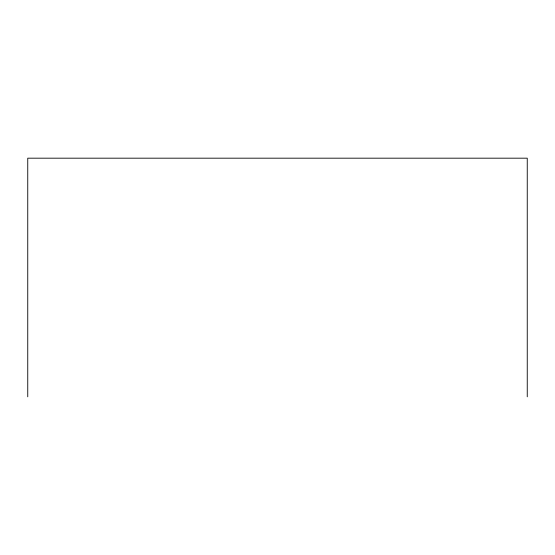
<?xml version="1.0" encoding="UTF-8"?>
<svg xmlns="http://www.w3.org/2000/svg" width="555" height="555" viewBox="0 0 555 555"><rect width="100%" height="100%" fill="white"/><g stroke="black" fill="none" stroke-linecap="round" stroke-linejoin="round"><path stroke-width="0.83" d="M527.25 396.818L527.25 158.182L27.75 158.182L27.75 396.818"/></g></svg>
